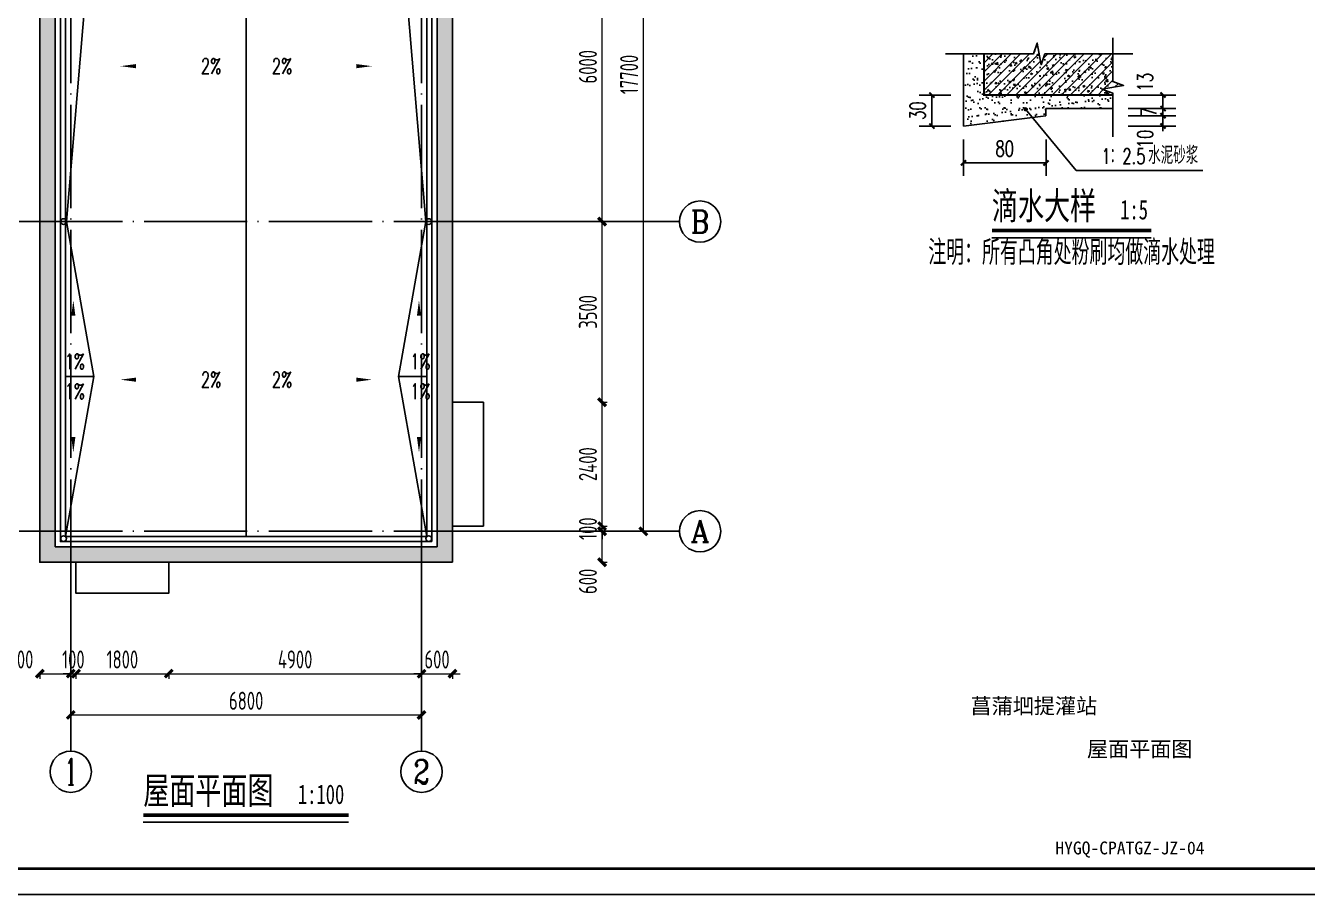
# Model space of a CAD drawing. Header units: millimetres. Extents: x 1742399 to 4898386, y 2481636 to 5226310.
# Drawn here: x 2133610 to 2158457, y 2656332 to 2673163 of the extents above; entities that cross this region are included whole.
import ezdxf
from ezdxf.enums import TextEntityAlignment as Align

# ---------------------------------------------------------------- set-up
doc = ezdxf.new("R2010")
doc.units = ezdxf.units.MM
doc.header["$LTSCALE"] = 1000
doc.linetypes.add('DOTE', pattern=[2.42, 2, -0.2, 0.02, -0.2])
for name, color, linetype in [('AXIS', 3, 'Continuous'), ('AXIS_TEXT', 7, 'Continuous'), ('DIM_SYMB', 3, 'Continuous'), ('DOTE', 1, 'DOTE'), ('PUB_DIM', 3, 'Continuous'), ('PUB_TEXT', 7, 'Continuous'), ('PUB_TITLE', 4, 'Continuous'), ('YHG-墙框柱', 4, 'Continuous'), ('YHJ_平面_屋顶', 150, 'Continuous'), ('图框', 7, 'Continuous'), ('建筑-房间填充', 8, 'Continuous')]:
    doc.layers.add(name, color=color, linetype=linetype)
doc.styles.add('_TCH_AXIS', font='COMPLEX', dxfattribs={"bigfont": 'GBCBIG'})
doc.styles.add('_TCH_DIM', font='SIMPLEX', dxfattribs={"bigfont": 'GBCBIG'})
doc.styles.add('_TCH_DIM_T3', font='SIMPLEX', dxfattribs={"width": 0.705882, "bigfont": 'GBCBIG'})
doc.styles.add('biaotilan', font='', dxfattribs={"width": 0.7})
doc.styles.add('COMPLEX', font='COMPLEX')
doc.styles.add('TSSD_REIN_T3', font='tssdeng.shx', dxfattribs={"width": 0.7, "bigfont": 'hztxt.shx'})
doc.styles.get('biaotilan').set_extended_font_data('SimSun')
doc.dimstyles.new('_TCH_ARCH&&100', dxfattribs={"dimtxt": 350, "dimasz": 150, "dimexe": 100, "dimexo": 200, "dimgap": 100, "dimtad": 1, "dimdec": 0, "dimzin": 0, "dimdsep": 46, "dimtxsty": 'TSSD_REIN_T3', "dimblk": 'ARCHTICK', "dimcen": 0.09, "dimclrt": 7, "dimazin": 2, "dimtfac": 1, "dimtdec": 0, "dimtix": 1, "dimtmove": 2, "dimatfit": 3, "dimfxl": 1, "dimfxlon": 1, "dimtolj": 1, "dimtzin": 0, "dimlwd": 18, "dimlwe": 18, "dimarcsym": 0})
doc.dimstyles.new('_TCH_ARCH&&50', dxfattribs={"dimtxt": 148.75, "dimasz": 50, "dimexe": 125, "dimexo": 150, "dimgap": 63.125, "dimtad": 1, "dimdec": 0, "dimzin": 0, "dimdsep": 46, "dimtxsty": '_TCH_DIM_T3', "dimblk": 'ARCHTICK', "dimcen": 0.09, "dimclrt": 7, "dimazin": 2, "dimtfac": 1, "dimtdec": 0, "dimtix": 1, "dimtmove": 2, "dimatfit": 3, "dimfxl": 75, "dimtolj": 1, "dimtzin": 0, "dimarcsym": 0})

# ---------------------------------------------------------------- blocks, each defined once
blk = doc.blocks.new('_ArchTick')
at = {"color": 0, "linetype": 'ByBlock', "const_width": 0.4}
blk.add_lwpolyline([(-0.5, -0.5), (0.5, 0.5)], dxfattribs=at)
blk = doc.blocks.new('*D765')
at = {"layer": 'Defpoints', "color": 0, "transparency": 16777216}
for p in [(1965, 782), (2452, 782), (1965, 652)]:
    blk.add_point(p, dxfattribs=at)
at = {"layer": 'PUB_DIM', "color": 0, "lineweight": -2, "transparency": 16777216}
for p, q in [((2115, 782), (2577, 782)), ((2452, 652), (2452, 782)), ((2115, 652), (2577, 652))]:
    blk.add_line(p, q, dxfattribs=at)
at = {"layer": 'PUB_DIM', "color": 0, "lineweight": -2, "transparency": 16777216, "xscale": 50, "yscale": 50, "zscale": 50}
for p, rotation in [((2452, 782), 90), ((2452, 652), 270)]:
    blk.add_blockref('_ArchTick', p, dxfattribs=dict(at, rotation=rotation))
at = {"layer": 'PUB_DIM', "color": 7, "transparency": 16777216, "insert": (2279, 907), "char_height": 148.8, "attachment_point": 5, "rotation": 90, "style": '_TCH_DIM_T3'}
blk.add_mtext('\\A1;13', dxfattribs=at)
blk = doc.blocks.new('*D766')
at = {"layer": 'Defpoints', "color": 0, "transparency": 16777216}
for p in [(1965, 652), (2452, 652), (1965, 582)]:
    blk.add_point(p, dxfattribs=at)
at = {"layer": 'PUB_DIM', "color": 0, "lineweight": -2, "transparency": 16777216}
for p, q in [((2115, 652), (2577, 652)), ((2452, 652), (2452, 702)), ((2452, 582), (2452, 652)), ((2115, 582), (2577, 582)), ((2452, 582), (2452, 532))]:
    blk.add_line(p, q, dxfattribs=at)
at = {"layer": 'PUB_DIM', "color": 0, "lineweight": -2, "transparency": 16777216, "xscale": 50, "yscale": 50, "zscale": 50}
for p, rotation in [((2452, 652), 270), ((2452, 582), 90)]:
    blk.add_blockref('_ArchTick', p, dxfattribs=dict(at, rotation=rotation))
at = {"layer": 'PUB_DIM', "color": 7, "transparency": 16777216, "insert": (2314, 617), "char_height": 148.8, "attachment_point": 5, "rotation": 90, "style": '_TCH_DIM_T3'}
blk.add_mtext('\\A1;7', dxfattribs=at)
blk = doc.blocks.new('*D767')
at = {"layer": 'Defpoints', "color": 0, "transparency": 16777216}
for p in [(1965, 582), (2452, 582), (1965, 482)]:
    blk.add_point(p, dxfattribs=at)
at = {"layer": 'PUB_DIM', "color": 0, "lineweight": -2, "transparency": 16777216}
for p, q in [((2452, 582), (2452, 632)), ((2115, 582), (2577, 582)), ((2452, 482), (2452, 582)), ((2115, 482), (2577, 482)), ((2452, 482), (2452, 432))]:
    blk.add_line(p, q, dxfattribs=at)
at = {"layer": 'PUB_DIM', "color": 0, "lineweight": -2, "transparency": 16777216, "xscale": 50, "yscale": 50, "zscale": 50}
for p, rotation in [((2452, 582), 270), ((2452, 482), 90)]:
    blk.add_blockref('_ArchTick', p, dxfattribs=dict(at, rotation=rotation))
at = {"layer": 'PUB_DIM', "color": 7, "transparency": 16777216, "insert": (2279, 357), "char_height": 148.8, "attachment_point": 5, "rotation": 90, "style": '_TCH_DIM_T3'}
blk.add_mtext('\\A1;10', dxfattribs=at)
blk = doc.blocks.new('*D768')
at = {"layer": 'Defpoints', "color": 0, "transparency": 16777216}
for p in [(518, 502), (1318, 502), (1318, 125)]:
    blk.add_point(p, dxfattribs=at)
at = {"layer": 'PUB_DIM', "color": 0, "lineweight": -2, "transparency": 16777216}
for p, q in [((518, 352), (518, 0)), ((1318, 352), (1318, 0)), ((518, 125), (1318, 125))]:
    blk.add_line(p, q, dxfattribs=at)
at = {"layer": 'PUB_DIM', "color": 0, "lineweight": -2, "transparency": 16777216, "xscale": 50, "yscale": 50, "zscale": 50, "rotation": 180}
blk.add_blockref('_ArchTick', (518, 125), dxfattribs=at)
at = {"layer": 'PUB_DIM', "color": 0, "lineweight": -2, "transparency": 16777216, "xscale": 50, "yscale": 50, "zscale": 50}
blk.add_blockref('_ArchTick', (1318, 125), dxfattribs=at)
at = {"layer": 'PUB_DIM', "color": 7, "transparency": 16777216, "insert": (918, 263), "char_height": 148.8, "attachment_point": 5, "style": '_TCH_DIM_T3'}
blk.add_mtext('\\A1;80', dxfattribs=at)
blk = doc.blocks.new('*D769')
at = {"layer": 'Defpoints', "color": 0, "transparency": 16777216}
for p in [(212, 782), (545, 782), (545, 482)]:
    blk.add_point(p, dxfattribs=at)
at = {"layer": 'PUB_DIM', "color": 0, "lineweight": -2, "transparency": 16777216}
for p, q in [((395, 782), (87, 782)), ((212, 482), (212, 782)), ((395, 482), (87, 482))]:
    blk.add_line(p, q, dxfattribs=at)
at = {"layer": 'PUB_DIM', "color": 0, "lineweight": -2, "transparency": 16777216, "xscale": 50, "yscale": 50, "zscale": 50}
for p, rotation in [((212, 782), 90), ((212, 482), 270)]:
    blk.add_blockref('_ArchTick', p, dxfattribs=dict(at, rotation=rotation))
at = {"layer": 'PUB_DIM', "color": 7, "transparency": 16777216, "insert": (74, 632), "char_height": 148.8, "attachment_point": 5, "rotation": 90, "style": '_TCH_DIM_T3'}
blk.add_mtext('\\A1;30', dxfattribs=at)
blk = doc.blocks.new('HAYJZ A3')
blk.add_lwpolyline([(4975, -403417), (46975, -403417), (46975, -433117), (4975, -433117), (4975, -403417)])
at = {"const_width": 50}
blk.add_lwpolyline([(7475, -403917), (46475, -403917), (46475, -432617), (7475, -432617), (7475, -403917)], dxfattribs=at)
at = {"layer": 'PUB_TITLE'}
blk.add_lwpolyline([(4975, -433117), (46975, -433117), (46975, -403417), (4975, -403417)], close=True, dxfattribs=at)
blk = doc.blocks.new('_AXISO')
blk.add_circle((0, 0), 0.5)
at = {"layer": 'AXIS_TEXT', "style": 'COMPLEX', "width": 1.041667}
blk.add_attdef('A', text='', height=0.56, dxfattribs=at).set_placement((-0.25, -0.28), (0.25, -0.28), align=Align.FIT)
blk = doc.blocks.new('*D200')
at = {"layer": 'AXIS', "color": 0, "lineweight": 18, "transparency": 16777216}
for p, q in [((2145584, 2681067), (2145685, 2681067)), ((2145585, 2663367), (2145585, 2681067)), ((2145584, 2663367), (2145685, 2663367))]:
    blk.add_line(p, q, dxfattribs=at)
at = {"layer": 'Defpoints', "color": 0, "transparency": 16777216}
for p in [(2142285, 2681067), (2145585, 2681067), (2142285, 2663367)]:
    blk.add_point(p, dxfattribs=at)
at = {"layer": 'AXIS', "color": 0, "lineweight": 18, "transparency": 16777216, "xscale": 150, "yscale": 150, "zscale": 150}
for p, rotation in [((2145585, 2681067), 90), ((2145585, 2663367), 270)]:
    blk.add_blockref('_ArchTick', p, dxfattribs=dict(at, rotation=rotation))
at = {"layer": 'AXIS', "color": 7, "transparency": 16777216, "insert": (2145310, 2672217), "char_height": 350, "attachment_point": 5, "rotation": 90, "style": 'TSSD_REIN_T3'}
blk.add_mtext('\\A1;17700', dxfattribs=at)
blk = doc.blocks.new('*D201')
at = {"layer": 'AXIS', "color": 0, "lineweight": 18, "transparency": 16777216}
for p, q in [((2144784, 2663367), (2144885, 2663367)), ((2144785, 2662767), (2144785, 2663367)), ((2144784, 2662767), (2144885, 2662767))]:
    blk.add_line(p, q, dxfattribs=at)
at = {"layer": 'Defpoints', "color": 0, "transparency": 16777216}
for p in [(2142285, 2663367), (2144785, 2663367), (2142285, 2662767)]:
    blk.add_point(p, dxfattribs=at)
at = {"layer": 'AXIS', "color": 0, "lineweight": 18, "transparency": 16777216, "xscale": 150, "yscale": 150, "zscale": 150}
for p, rotation in [((2144785, 2663367), 90), ((2144785, 2662767), 270)]:
    blk.add_blockref('_ArchTick', p, dxfattribs=dict(at, rotation=rotation))
at = {"layer": 'AXIS', "color": 7, "transparency": 16777216, "insert": (2144510, 2662397), "char_height": 350, "attachment_point": 5, "rotation": 90, "style": 'TSSD_REIN_T3'}
blk.add_mtext('\\A1;600', dxfattribs=at)
blk = doc.blocks.new('*D202')
at = {"layer": 'AXIS', "color": 0, "lineweight": 18, "transparency": 16777216}
for p, q in [((2144784, 2663467), (2144885, 2663467)), ((2144785, 2663467), (2144785, 2663617)), ((2144785, 2663367), (2144785, 2663467)), ((2144784, 2663367), (2144885, 2663367)), ((2144785, 2663367), (2144785, 2663217))]:
    blk.add_line(p, q, dxfattribs=at)
at = {"layer": 'Defpoints', "color": 0, "transparency": 16777216}
for p in [(2142285, 2663467), (2144785, 2663467), (2142285, 2663367)]:
    blk.add_point(p, dxfattribs=at)
at = {"layer": 'AXIS', "color": 0, "lineweight": 18, "transparency": 16777216, "xscale": 150, "yscale": 150, "zscale": 150}
for p, rotation in [((2144785, 2663467), 270), ((2144785, 2663367), 90)]:
    blk.add_blockref('_ArchTick', p, dxfattribs=dict(at, rotation=rotation))
at = {"layer": 'AXIS', "color": 7, "transparency": 16777216, "insert": (2144510, 2663417), "char_height": 350, "attachment_point": 5, "rotation": 90, "style": 'TSSD_REIN_T3'}
blk.add_mtext('\\A1;100', dxfattribs=at)
blk = doc.blocks.new('*D203')
at = {"layer": 'AXIS', "color": 0, "lineweight": 18, "transparency": 16777216}
for p, q in [((2144784, 2665867), (2144885, 2665867)), ((2144785, 2663467), (2144785, 2665867)), ((2144784, 2663467), (2144885, 2663467))]:
    blk.add_line(p, q, dxfattribs=at)
at = {"layer": 'Defpoints', "color": 0, "transparency": 16777216}
for p in [(2142285, 2665867), (2144785, 2665867), (2142285, 2663467)]:
    blk.add_point(p, dxfattribs=at)
at = {"layer": 'AXIS', "color": 0, "lineweight": 18, "transparency": 16777216, "xscale": 150, "yscale": 150, "zscale": 150}
for p, rotation in [((2144785, 2665867), 90), ((2144785, 2663467), 270)]:
    blk.add_blockref('_ArchTick', p, dxfattribs=dict(at, rotation=rotation))
at = {"layer": 'AXIS', "color": 7, "transparency": 16777216, "insert": (2144510, 2664667), "char_height": 350, "attachment_point": 5, "rotation": 90, "style": 'TSSD_REIN_T3'}
blk.add_mtext('\\A1;2400', dxfattribs=at)
blk = doc.blocks.new('*D204')
at = {"layer": 'AXIS', "color": 0, "lineweight": 18, "transparency": 16777216}
for p, q in [((2144784, 2669367), (2144885, 2669367)), ((2144785, 2665867), (2144785, 2669367)), ((2144784, 2665867), (2144885, 2665867))]:
    blk.add_line(p, q, dxfattribs=at)
at = {"layer": 'Defpoints', "color": 0, "transparency": 16777216}
for p in [(2142285, 2669367), (2144785, 2669367), (2142285, 2665867)]:
    blk.add_point(p, dxfattribs=at)
at = {"layer": 'AXIS', "color": 0, "lineweight": 18, "transparency": 16777216, "xscale": 150, "yscale": 150, "zscale": 150}
for p, rotation in [((2144785, 2669367), 90), ((2144785, 2665867), 270)]:
    blk.add_blockref('_ArchTick', p, dxfattribs=dict(at, rotation=rotation))
at = {"layer": 'AXIS', "color": 7, "transparency": 16777216, "insert": (2144510, 2667617), "char_height": 350, "attachment_point": 5, "rotation": 90, "style": 'TSSD_REIN_T3'}
blk.add_mtext('\\A1;3500', dxfattribs=at)
blk = doc.blocks.new('*D205')
at = {"layer": 'AXIS', "color": 0, "lineweight": 18, "transparency": 16777216}
for p, q in [((2144784, 2675367), (2144885, 2675367)), ((2144785, 2669367), (2144785, 2675367)), ((2144784, 2669367), (2144885, 2669367))]:
    blk.add_line(p, q, dxfattribs=at)
at = {"layer": 'Defpoints', "color": 0, "transparency": 16777216}
for p in [(2142285, 2675367), (2144785, 2675367), (2142285, 2669367)]:
    blk.add_point(p, dxfattribs=at)
at = {"layer": 'AXIS', "color": 0, "lineweight": 18, "transparency": 16777216, "xscale": 150, "yscale": 150, "zscale": 150}
for p, rotation in [((2144785, 2675367), 90), ((2144785, 2669367), 270)]:
    blk.add_blockref('_ArchTick', p, dxfattribs=dict(at, rotation=rotation))
at = {"layer": 'AXIS', "color": 7, "transparency": 16777216, "insert": (2144510, 2672367), "char_height": 350, "attachment_point": 5, "rotation": 90, "style": 'TSSD_REIN_T3'}
blk.add_mtext('\\A1;6000', dxfattribs=at)
blk = doc.blocks.new('*D210')
at = {"layer": 'AXIS', "color": 0, "lineweight": 18, "transparency": 16777216}
for p, q in [((2134485, 2659809), (2134485, 2659708)), ((2134485, 2659808), (2141285, 2659808)), ((2141285, 2659809), (2141285, 2659708))]:
    blk.add_line(p, q, dxfattribs=at)
at = {"layer": 'Defpoints', "color": 0, "transparency": 16777216}
for p in [(2134485, 2662367), (2141285, 2662367), (2141285, 2659808)]:
    blk.add_point(p, dxfattribs=at)
at = {"layer": 'AXIS', "color": 0, "lineweight": 18, "transparency": 16777216, "xscale": 150, "yscale": 150, "zscale": 150, "rotation": 180}
blk.add_blockref('_ArchTick', (2134485, 2659808), dxfattribs=at)
at = {"layer": 'AXIS', "color": 0, "lineweight": 18, "transparency": 16777216, "xscale": 150, "yscale": 150, "zscale": 150}
blk.add_blockref('_ArchTick', (2141285, 2659808), dxfattribs=at)
at = {"layer": 'AXIS', "color": 7, "transparency": 16777216, "insert": (2137885, 2660083), "char_height": 350, "attachment_point": 5, "style": 'TSSD_REIN_T3'}
blk.add_mtext('\\A1;6800', dxfattribs=at)
blk = doc.blocks.new('*D211')
at = {"layer": 'AXIS', "color": 0, "lineweight": 18, "transparency": 16777216}
for p, q in [((2133885, 2660609), (2133885, 2660508)), ((2133885, 2660608), (2134485, 2660608)), ((2134485, 2660609), (2134485, 2660508))]:
    blk.add_line(p, q, dxfattribs=at)
at = {"layer": 'Defpoints', "color": 0, "transparency": 16777216}
for p in [(2133885, 2661765), (2134485, 2661765), (2134485, 2660608)]:
    blk.add_point(p, dxfattribs=at)
at = {"layer": 'AXIS', "color": 0, "lineweight": 18, "transparency": 16777216, "xscale": 150, "yscale": 150, "zscale": 150, "rotation": 180}
blk.add_blockref('_ArchTick', (2133885, 2660608), dxfattribs=at)
at = {"layer": 'AXIS', "color": 0, "lineweight": 18, "transparency": 16777216, "xscale": 150, "yscale": 150, "zscale": 150}
blk.add_blockref('_ArchTick', (2134485, 2660608), dxfattribs=at)
at = {"layer": 'AXIS', "color": 7, "transparency": 16777216, "insert": (2133515, 2660883), "char_height": 350, "attachment_point": 5, "style": 'TSSD_REIN_T3'}
blk.add_mtext('\\A1;600', dxfattribs=at)
blk = doc.blocks.new('*D212')
at = {"layer": 'AXIS', "color": 0, "lineweight": 18, "transparency": 16777216}
for p, q in [((2134485, 2660608), (2134335, 2660608)), ((2134485, 2660609), (2134485, 2660508)), ((2134485, 2660608), (2134585, 2660608)), ((2134585, 2660609), (2134585, 2660508)), ((2134585, 2660608), (2134735, 2660608))]:
    blk.add_line(p, q, dxfattribs=at)
at = {"layer": 'Defpoints', "color": 0, "transparency": 16777216}
for p in [(2134485, 2661765), (2134585, 2661765), (2134585, 2660608)]:
    blk.add_point(p, dxfattribs=at)
at = {"layer": 'AXIS', "color": 0, "lineweight": 18, "transparency": 16777216, "xscale": 150, "yscale": 150, "zscale": 150}
blk.add_blockref('_ArchTick', (2134485, 2660608), dxfattribs=at)
at = {"layer": 'AXIS', "color": 0, "lineweight": 18, "transparency": 16777216, "xscale": 150, "yscale": 150, "zscale": 150, "rotation": 180}
blk.add_blockref('_ArchTick', (2134585, 2660608), dxfattribs=at)
at = {"layer": 'AXIS', "color": 7, "transparency": 16777216, "insert": (2134535, 2660883), "char_height": 350, "attachment_point": 5, "style": 'TSSD_REIN_T3'}
blk.add_mtext('\\A1;100', dxfattribs=at)
blk = doc.blocks.new('*D213')
at = {"layer": 'AXIS', "color": 0, "lineweight": 18, "transparency": 16777216}
for p, q in [((2134585, 2660609), (2134585, 2660508)), ((2134585, 2660608), (2136385, 2660608)), ((2136385, 2660609), (2136385, 2660508))]:
    blk.add_line(p, q, dxfattribs=at)
at = {"layer": 'Defpoints', "color": 0, "transparency": 16777216}
for p in [(2134585, 2661765), (2136385, 2661765), (2136385, 2660608)]:
    blk.add_point(p, dxfattribs=at)
at = {"layer": 'AXIS', "color": 0, "lineweight": 18, "transparency": 16777216, "xscale": 150, "yscale": 150, "zscale": 150, "rotation": 180}
blk.add_blockref('_ArchTick', (2134585, 2660608), dxfattribs=at)
at = {"layer": 'AXIS', "color": 0, "lineweight": 18, "transparency": 16777216, "xscale": 150, "yscale": 150, "zscale": 150}
blk.add_blockref('_ArchTick', (2136385, 2660608), dxfattribs=at)
at = {"layer": 'AXIS', "color": 7, "transparency": 16777216, "insert": (2135485, 2660883), "char_height": 350, "attachment_point": 5, "style": 'TSSD_REIN_T3'}
blk.add_mtext('\\A1;1800', dxfattribs=at)
blk = doc.blocks.new('*D214')
at = {"layer": 'AXIS', "color": 0, "lineweight": 18, "transparency": 16777216}
for p, q in [((2136385, 2660609), (2136385, 2660508)), ((2136385, 2660608), (2141285, 2660608)), ((2141285, 2660609), (2141285, 2660508))]:
    blk.add_line(p, q, dxfattribs=at)
at = {"layer": 'Defpoints', "color": 0, "transparency": 16777216}
for p in [(2136385, 2661765), (2141285, 2661765), (2141285, 2660608)]:
    blk.add_point(p, dxfattribs=at)
at = {"layer": 'AXIS', "color": 0, "lineweight": 18, "transparency": 16777216, "xscale": 150, "yscale": 150, "zscale": 150, "rotation": 180}
blk.add_blockref('_ArchTick', (2136385, 2660608), dxfattribs=at)
at = {"layer": 'AXIS', "color": 0, "lineweight": 18, "transparency": 16777216, "xscale": 150, "yscale": 150, "zscale": 150}
blk.add_blockref('_ArchTick', (2141285, 2660608), dxfattribs=at)
at = {"layer": 'AXIS', "color": 7, "transparency": 16777216, "insert": (2138835, 2660883), "char_height": 350, "attachment_point": 5, "style": 'TSSD_REIN_T3'}
blk.add_mtext('\\A1;4900', dxfattribs=at)
blk = doc.blocks.new('*D215')
at = {"layer": 'AXIS', "color": 0, "lineweight": 18, "transparency": 16777216}
for p, q in [((2141285, 2660608), (2141135, 2660608)), ((2141285, 2660609), (2141285, 2660508)), ((2141285, 2660608), (2141885, 2660608)), ((2141885, 2660609), (2141885, 2660508)), ((2141885, 2660608), (2142035, 2660608))]:
    blk.add_line(p, q, dxfattribs=at)
at = {"layer": 'Defpoints', "color": 0, "transparency": 16777216}
for p in [(2141285, 2661765), (2141885, 2661765), (2141885, 2660608)]:
    blk.add_point(p, dxfattribs=at)
at = {"layer": 'AXIS', "color": 0, "lineweight": 18, "transparency": 16777216, "xscale": 150, "yscale": 150, "zscale": 150}
blk.add_blockref('_ArchTick', (2141285, 2660608), dxfattribs=at)
at = {"layer": 'AXIS', "color": 0, "lineweight": 18, "transparency": 16777216, "xscale": 150, "yscale": 150, "zscale": 150, "rotation": 180}
blk.add_blockref('_ArchTick', (2141885, 2660608), dxfattribs=at)
at = {"layer": 'AXIS', "color": 7, "transparency": 16777216, "insert": (2141585, 2660883), "char_height": 350, "attachment_point": 5, "style": 'TSSD_REIN_T3'}
blk.add_mtext('\\A1;600', dxfattribs=at)
blk = doc.blocks.new('A$C4CC60ECC')
h = blk.add_hatch()
h.set_pattern_fill('钢筋混凝土', color=8, scale=25, style=0)
h.set_pattern_definition([(45, (60765, -123701.544), (-44.194174, 44.194174), []), (50, (60765, -123701.54), (179.31505, -15.68803), [18.75, -206.25]), (355, (60765, -123701.54), (-34.68783, 188.04803), [15, -165]), (100.4514, (60779.94, -123702.85), (144.62735, 172.35989), [15.93505, -175.28553]), (46.1842, (60765, -123651.54), (266.81026, -41.37975), [28.125, -309.375]), (96.6356, (60787.23, -123655), (233.6657, 243.52947), [23.90257, -262.92825]), (351.1842, (60765, -123651.54), (233.6655, 243.52965), [22.5, -247.5]), (21, (60790, -123664.04), (149.22676, -100.65472), [18.75, -206.25]), (326, (60790, -123664.04), (60.82883, 181.2875), [15, -165]), (71.4514, (60802.44, -123672.43), (210.05566, 80.63262), [15.93505, -175.28553]), (37.5, (60765, -123701.544), (3.039964, 83.223463), [0, -163, 0, -167.5, 0, -165.625]), (7.5, (60765, -123701.54), (65.767384, 98.60293), [0, -95.5, 0, -159.25, 0, -63.125]), (327.5, (60709.25, -123701.544), (133.45561, -5.638718), [0, -62.5, 0, -195, 0, -258.75]), (317.5, (60684.25, -123701.54), (145.79654, 25.02625), [0, -81.25, 0, -129.5, 0, -183.75])])
h.paths.add_polyline_path([(1965, 913.3), (1965, 1181.3), (1308.1, 1181.3), (1269.8, 1076.3), (1232.8, 1286.3), (1195.6, 1181.3), (717.6, 1181.3), (717.6, 781.9), (1965, 781.9), (1965, 800.8), (1860, 839), (2070, 876.1)])
h = blk.add_hatch()
h.set_pattern_fill('粉刷', color=8, scale=30, style=0)
h.set_pattern_definition([(37.5, (60765, -123701.54), (-3.7796, 115.609426), [0, -91.2, 0, -102, 0, -97.5]), (7.5, (60765, -123701.54), (106.1866, 169.32876), [0, -49.2, 0, -82.2, 0, -31.5]), (327.5, (60691.2, -123701.54), (186.84851, 0.33954), [0, -30, 0, -108, 0, -141]), (317.5, (60691.2, -123701.54), (180.3676, 52.66053), [0, -15, 0, -70.8, 0, -81])])
h.paths.add_polyline_path([(1965, 781.9), (717.6, 781.9), (717.6, 1181.3), (517.6, 1181.3), (517.6, 481.9), (1317.6, 581.9), (1317.6, 651.9), (1965, 651.9)])
for p, q in [((717.6, 1181.3), (717.6, 781.9)), ((717.6, 781.9), (1965, 781.9))]:
    blk.add_line(p, q)
at = {"layer": 'DIM_SYMB'}
for points in [[(2160.3, 1181.3), (1308.1, 1181.3), (1269.8, 1076.3), (1232.8, 1286.3), (1195.6, 1181.3), (343.4, 1181.3)], [(1965, 376.9), (1965, 800.8), (1860, 839), (2070, 876.1), (1965, 913.3), (1965, 1337.3)]]:
    blk.add_lwpolyline(points, dxfattribs=at)
at = {"layer": 'YHG-墙框柱'}
for p, q in [((517.6, 1181.3), (517.6, 481.9)), ((1317.6, 581.9), (1317.6, 651.9)), ((1317.6, 651.9), (1965, 651.9)), ((517.6, 481.9), (1317.6, 581.9))]:
    blk.add_line(p, q, dxfattribs=at)
at = {"layer": 'YHG-墙框柱', "const_width": 20}
blk.add_lwpolyline([(717.6, 1181.3), (717.6, 781.9), (1965, 781.9)], dxfattribs=at)
at = {"layer": 'PUB_DIM'}
for base, p1, p2, text, picture, middle in [((2451.6, 781.9), (1965, 651.9), (1965, 781.9), '13', '*D765', (2279.1, 906.9)), ((2451.6, 581.9), (1965, 481.9), (1965, 581.9), '10', '*D767', (2279.1, 356.9))]:
    dim = blk.add_linear_dim(base=base, p1=p1, p2=p2, angle=90, text=text, dimstyle='_TCH_ARCH&&50', dxfattribs=at)
    dim.commit()
    dim.dimension.update_dxf_attribs({"geometry": picture, "text_midpoint": middle, "dimtype": 161})
for p1, p2, distance, text, picture, middle in [((545.1, 481.9), (545.1, 781.9), 333.2, '30', '*D769', (74.4, 631.9)), ((1965, 581.9), (1965, 651.9), -486.7, '7', '*D766', (2314.1, 616.9)), ((517.6, 501.9), (1317.6, 501.9), -376.9, '80', '*D768', (917.6, 262.5))]:
    dim = blk.add_aligned_dim(p1=p1, p2=p2, distance=distance, text=text, dimstyle='_TCH_ARCH&&50', dxfattribs=at)
    dim.commit()
    dim.dimension.update_dxf_attribs({"geometry": picture, "text_midpoint": middle})
blk = doc.blocks.new('A$C0BAE67E9')
at = {"layer": 'DIM_SYMB', "const_width": 35}
blk.add_lwpolyline([(953, 801), (2497, 801)], dxfattribs=at)
at = {"layer": 'DIM_SYMB'}
blk.add_lwpolyline([(953, 731), (2497, 731)], dxfattribs=at)
at = {"layer": 'PUB_DIM'}
for p, q in [((1278, 1977), (1770, 1383)), ((1770, 1383), (2998, 1383))]:
    blk.add_line(p, q, dxfattribs=at)
at = {"layer": 'PUB_DIM', "const_width": 20}
blk.add_lwpolyline([(1272, 1985, 1), (1285, 1969, 1)], format="xyb", close=True, dxfattribs=at)
blk.add_blockref('A$C4CC60ECC', (159, 1332))
at = {"layer": 'DIM_SYMB', "color": 7, "style": 'biaotilan', "width": 0.7}
for s, height, p in [('滴水大样', 264.3, (953, 910)), ('1:5', 188.8, (2196, 910))]:
    blk.add_text(s, height=height, dxfattribs=at).set_placement(p)
at = {"layer": 'PUB_DIM', "color": 7, "style": '_TCH_DIM'}
for s, height, p in [('水泥砂浆', 168.8, (2467, 1447)), ('：', 169, (2094, 1447))]:
    blk.add_text(s, height=height, dxfattribs=at).set_placement(p)
at = {"layer": 'PUB_DIM', "color": 7, "style": '_TCH_DIM', "width": 0.705882}
for s, height, p in [('1', 149, (2014, 1447)), ('2.5', 148.8, (2217, 1447))]:
    blk.add_text(s, height=height, dxfattribs=at).set_placement(p)
at = {"layer": 'PUB_TEXT', "style": '_TCH_DIM'}
blk.add_text('注明：所有凸角处粉刷均做滴水处理', height=241.13, dxfattribs=at).set_placement((336, 469))

msp = doc.modelspace()

# ---------------------------------------------------------------- hatches: boundary and pattern name
at = {"layer": '建筑-房间填充'}
h = msp.add_hatch(dxfattribs=at)
h.set_pattern_fill('弯瓦屋面', color=144, scale=100, angle=-90)
h.set_pattern_definition([(270, (2141093.06, 3263478.96), (200, -200), [40, -160]), (315, (2141113.06, 3263398.96), (200, -6e-14), [56.56854, -226.27417]), (360, (2141153.06, 3263358.96), (200, 200), [200]), (45, (2141113.06, 3263318.96), (6e-14, 200), [56.56854, -226.27417]), (296.565051, (2141093.06, 3263438.96), (2e-07, -200), [44.72, -402.493595]), (243.434949, (2141113.06, 3263318.96), (-2e-07, -200), [44.72, -402.493595])])
h.paths.add_polyline_path([(2141885, 2662766.8), (2141885, 2681666.8), (2133885, 2681666.8), (2133885, 2662766.8)])
h.paths.add_polyline_path([(2141585, 2663066.8), (2141585, 2681366.8), (2134185, 2681366.8), (2134185, 2663066.8)], flags=16)

# ---------------------------------------------------------------- linework, layer by layer
at = {"layer": 'AXIS'}
for p, q in [((2142285, 2669366.8), (2146285, 2669366.8)), ((2142285, 2663366.8), (2146285, 2663366.8)), ((2134485, 2662366.8), (2134485, 2659108.3)), ((2141285, 2662366.8), (2141285, 2659108.3))]:
    msp.add_line(p, q, dxfattribs=at)
at = {"layer": 'DIM_SYMB'}
for points in [[(2136902.6, 2672378.4, 0, 0, 0), (2135448, 2672378.4, 0, 80, 0), (2135748, 2672378.4, 0, 0, 0)], [(2138867.4, 2672378.4, 0, 0, 0), (2140322, 2672378.4, 0, 80, 0), (2140022, 2672378.4, 0, 0, 0)], [(2134534.6, 2666909.3, 0, 0, 0), (2134534.6, 2667841.7, 0, 80, 0), (2134534.6, 2667541.7, 0, 0, 0)], [(2141235.4, 2666909.3, 0, 0, 0), (2141235.4, 2667841.7, 0, 80, 0), (2141235.4, 2667541.7, 0, 0, 0)], [(2136902.6, 2666304.2, 0, 0, 0), (2135448, 2666304.2, 0, 80, 0), (2135748, 2666304.2, 0, 0, 0)], [(2138867.4, 2666304.2, 0, 0, 0), (2140322, 2666304.2, 0, 80, 0), (2140022, 2666304.2, 0, 0, 0)], [(2134534.6, 2665824.2, 0, 0, 0), (2134534.6, 2664891.8, 0, 80, 0), (2134534.6, 2665191.8, 0, 0, 0)], [(2141235.4, 2665824.2, 0, 0, 0), (2141235.4, 2664891.8, 0, 80, 0), (2141235.4, 2665191.8, 0, 0, 0)]]:
    msp.add_lwpolyline(points, format="xyseb", dxfattribs=at)
at = {"layer": 'DIM_SYMB', "const_width": 70}
msp.add_lwpolyline([(2135891.6, 2657868.9), (2139870.9, 2657868.9)], dxfattribs=at)
at = {"layer": 'DIM_SYMB'}
msp.add_lwpolyline([(2135891.6, 2657728.9), (2139870.9, 2657728.9)], dxfattribs=at)
at = {"layer": 'DOTE'}
for p, q in [((2134485, 2662366.8), (2134485, 2682066.8)), ((2141285, 2662366.8), (2141285, 2682066.8)), ((2133485, 2669366.8), (2142285, 2669366.8)), ((2133485, 2663366.8), (2142285, 2663366.8))]:
    msp.add_line(p, q, dxfattribs=at)
at = {"layer": 'YHJ_平面_屋顶'}
for points in [[(2141885, 2662766.8), (2141885, 2681666.8), (2133885, 2681666.8), (2133885, 2662766.8)], [(2141585, 2663066.8), (2141585, 2681366.8), (2134185, 2681366.8), (2134185, 2663066.8)], [(2141485, 2663166.8), (2141485, 2681266.8), (2134285, 2681266.8), (2134285, 2663166.8)], [(2141385, 2663266.8), (2141385, 2681166.8), (2134385, 2681166.8), (2134385, 2663266.8)]]:
    msp.add_lwpolyline(points, close=True, dxfattribs=at)
for points in [[(2134385, 2663266.8), (2134931.6, 2666366.8), (2134402.6, 2669366.8), (2134931.6, 2675666.8), (2134385, 2681166.8)], [(2137885, 2663266.8), (2137885, 2681166.8)], [(2141385, 2663266.8), (2140838.4, 2666366.8), (2141367.4, 2669366.8), (2140838.4, 2675666.8), (2141385, 2681166.8)], [(2134931.6, 2666366.8), (2134385, 2666366.8)], [(2140838.4, 2666366.8), (2141385, 2666366.8)], [(2141885, 2663466.8), (2142485, 2663466.8), (2142485, 2665866.8), (2141885, 2665866.8)], [(2134585, 2662766.8), (2134585, 2662166.8), (2136385, 2662166.8), (2136385, 2662766.8)]]:
    msp.add_lwpolyline(points, dxfattribs=at)
for centre in [(2134345.2, 2669366.8), (2141424.8, 2669366.8), (2134345.2, 2663223.7), (2141424.8, 2663223.7)]:
    msp.add_circle(centre, 55, dxfattribs=at)

# ---------------------------------------------------------------- block references
msp.add_blockref('HAYJZ A3', (2112308.5, 3089449))
at = {"xscale": 2, "yscale": 2, "zscale": 2}
msp.add_blockref('A$C0BAE67E9', (2150436.6, 2667589.8), dxfattribs=at)
at = {"layer": 'AXIS'}
ref = msp.add_blockref('_AXISO', (2146685, 2669366.8), dxfattribs=dict(at, xscale=800, yscale=800, zscale=800))
ref.add_attrib('A', 'B', dxfattribs={"layer": 'AXIS_TEXT', "height": 435.3, "style": '_TCH_AXIS'}).set_placement((2146508.8, 2669149.1), (2146861.2, 2669149.1), align=Align.FIT)
ref = msp.add_blockref('_AXISO', (2146685, 2663366.8), dxfattribs=dict(at, xscale=800, yscale=800, zscale=800))
ref.add_attrib('A', 'A', dxfattribs={"layer": 'AXIS_TEXT', "height": 425.2, "style": '_TCH_AXIS'}).set_placement((2146502.8, 2663154.2), (2146867.2, 2663154.2), align=Align.FIT)
ref = msp.add_blockref('_AXISO', (2134485, 2658708.3), dxfattribs=dict(at, xscale=800, yscale=800, zscale=800))
ref.add_attrib('A', '1', dxfattribs={"layer": 'AXIS_TEXT', "height": 514.7, "style": '_TCH_AXIS'}).set_placement((2134374.7, 2658451), (2134595.3, 2658451), align=Align.FIT)
ref = msp.add_blockref('_AXISO', (2141285, 2658708.3), dxfattribs=dict(at, xscale=800, yscale=800, zscale=800))
ref.add_attrib('A', '2', dxfattribs={"layer": 'AXIS_TEXT', "height": 465.9, "style": '_TCH_AXIS'}).set_placement((2141129.7, 2658475.4), (2141440.3, 2658475.4), align=Align.FIT)

# ---------------------------------------------------------------- texts
at = {"layer": 'DIM_SYMB', "color": 7}
for s, height, style, width, p in [('2%%%', 297.5, '_TCH_DIM', 0.705882, (2137007.6, 2672229.7)), ('2%%%', 297.5, '_TCH_DIM', 0.705882, (2138382.4, 2672229.7)), ('1%%%', 297.5, '_TCH_DIM', 0.705882, (2134364.6, 2666506.8)), ('1%%%', 297.5, '_TCH_DIM', 0.705882, (2141065.4, 2666506.8)), ('2%%%', 297.5, '_TCH_DIM', 0.705882, (2137007.6, 2666155.4)), ('2%%%', 297.5, '_TCH_DIM', 0.705882, (2138382.4, 2666155.4)), ('1%%%', 297.5, '_TCH_DIM', 0.705882, (2134364.6, 2665929.2)), ('1%%%', 297.5, '_TCH_DIM', 0.705882, (2141065.4, 2665929.2)), ('屋面平面图', 528.69, 'biaotilan', 0.7, (2135891.6, 2658082.7)), ('1:100', 377.64, 'biaotilan', 0.7, (2138887.7, 2658082.7))]:
    msp.add_text(s, height=height, dxfattribs=dict(at, style=style, width=width)).set_placement(p)
at = {"layer": '图框', "style": 'biaotilan'}
for s, height, p in [('菖蒲垇提灌站', 300, (2151927.4, 2659834)), ('屋面平面图', 300, (2154183.9, 2658998.1)), ('HYGQ-CPATGZ-JZ-04', 250, (2153572.4, 2657106.2))]:
    msp.add_text(s, height=height, dxfattribs=at).set_placement(p)

# ---------------------------------------------------------------- dimensions: what is measured, and where the dimension line sits
at = {"layer": 'AXIS'}
for p1, p2, distance, picture, middle in [((2142285, 2663366.8), (2142285, 2681066.8), -3300, '*D200', (2145310, 2672216.8)), ((2142285, 2669366.8), (2142285, 2675366.8), -2500, '*D205', (2144510, 2672366.8)), ((2142285, 2665866.8), (2142285, 2669366.8), -2500, '*D204', (2144510, 2667616.8)), ((2142285, 2663466.8), (2142285, 2665866.8), -2500, '*D203', (2144510, 2664666.8)), ((2142285, 2663366.8), (2142285, 2663466.8), -2500, '*D202', (2144510, 2663416.8)), ((2134485, 2662366.8), (2141285, 2662366.8), -2558.4, '*D210', (2137885, 2660083.3)), ((2134485, 2661764.6), (2134585, 2661764.6), -1156.3, '*D212', (2134535, 2660883.3)), ((2134585, 2661764.6), (2136385, 2661764.6), -1156.3, '*D213', (2135485, 2660883.3)), ((2136385, 2661764.6), (2141285, 2661764.6), -1156.3, '*D214', (2138835, 2660883.3)), ((2141285, 2661764.6), (2141885, 2661764.6), -1156.3, '*D215', (2141585, 2660883.3))]:
    dim = msp.add_aligned_dim(p1=p1, p2=p2, distance=distance, dimstyle='_TCH_ARCH&&100', dxfattribs=at)
    dim.commit()
    dim.dimension.update_dxf_attribs({"geometry": picture, "text_midpoint": middle})
for base, p1, p2, angle, picture, middle in [((2144785, 2663366.8), (2142285, 2662766.8), (2142285, 2663366.8), 90, '*D201', (2144510, 2662396.8)), ((2134485, 2660608.3), (2133885, 2661764.6), (2134485, 2661764.6), 0, '*D211', (2133515, 2660883.3))]:
    dim = msp.add_linear_dim(base=base, p1=p1, p2=p2, angle=angle, dimstyle='_TCH_ARCH&&100', dxfattribs=at)
    dim.commit()
    dim.dimension.update_dxf_attribs({"geometry": picture, "text_midpoint": middle, "dimtype": 161})

doc.saveas('drawing.dxf')
